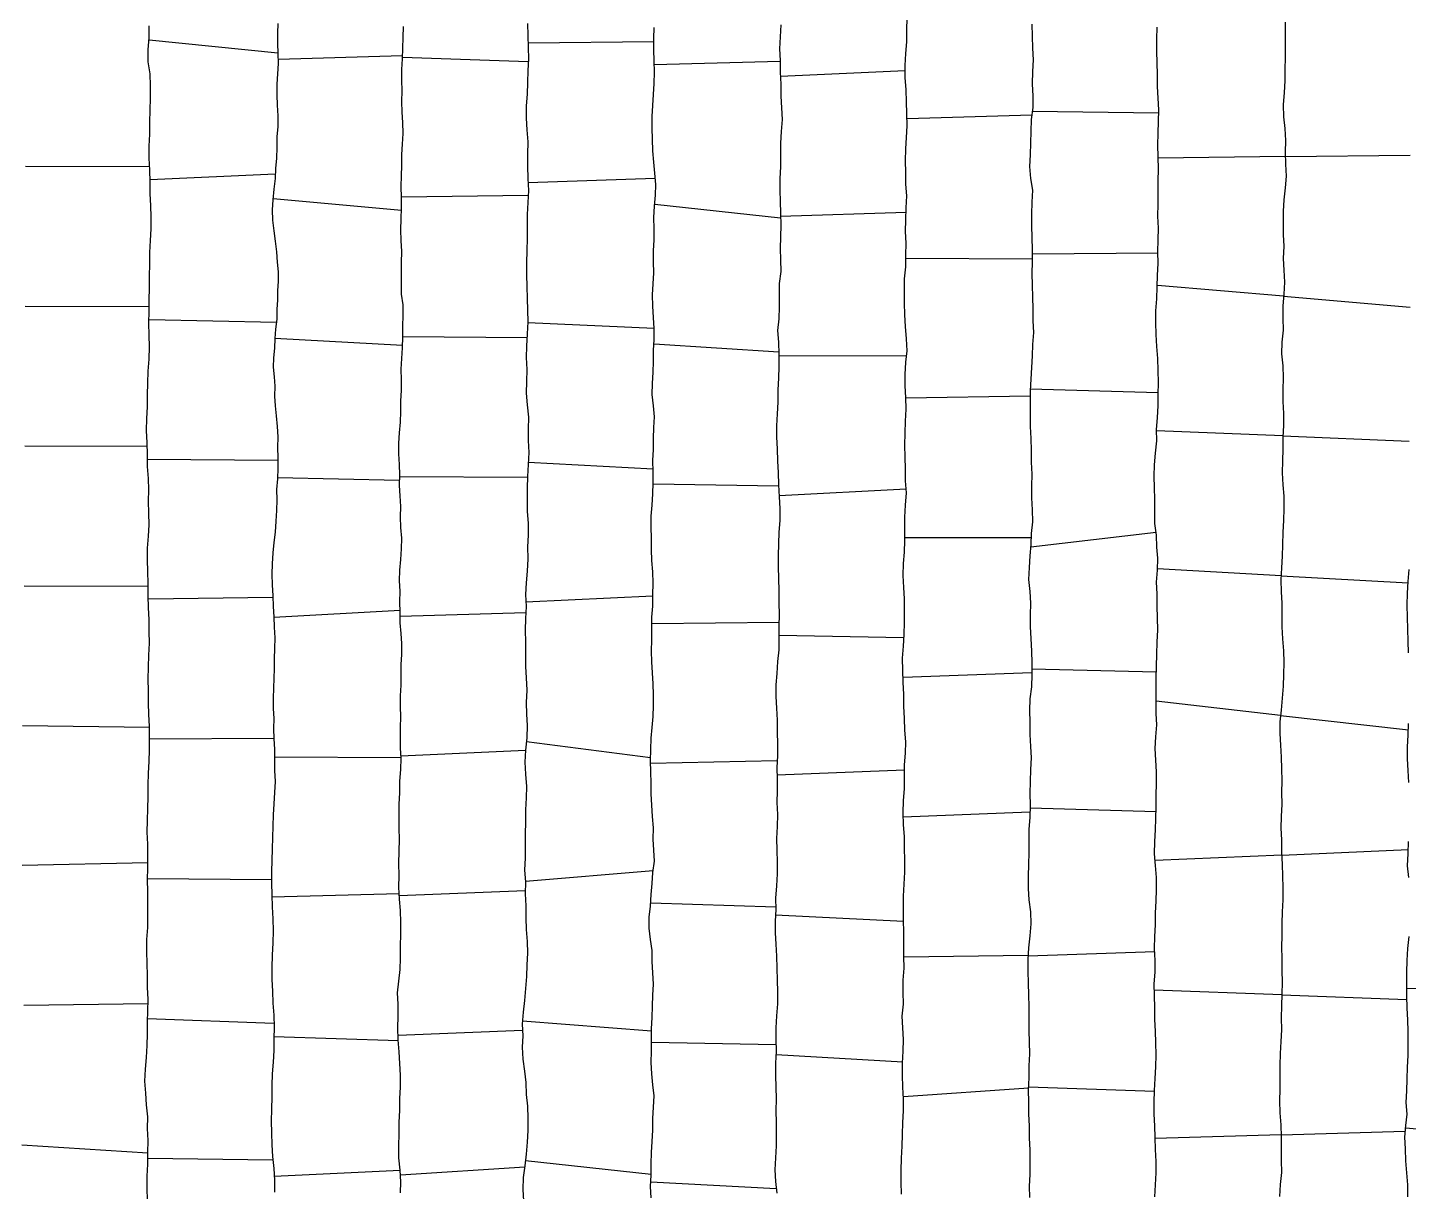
# Model space of a CAD drawing. Extents: x 703186 to 703989, y 1560402 to 1561368.
# Drawn here: x 703303.08 to 703352.42, y 1560835.68 to 1560877.28 of the extents above; entities that cross this region are included whole.
import ezdxf

# ---------------------------------------------------------------- set-up
doc = ezdxf.new("R2010")
doc.units = 0
doc.layers.add('10124_2002_REAL', color=30, linetype='Continuous')
doc.layers.add('AGROCAD PLL', color=7, linetype='Continuous')

msp = doc.modelspace()

# ---------------------------------------------------------------- linework, layer by layer
at = {"layer": '10124_2002_REAL'}
for points in [[(703307.354, 1560835.369), (703307.3451, 1560835.7911), (703307.3536, 1560836.2262), (703307.3714, 1560836.652), (703307.3775, 1560837.0664), (703307.3783, 1560837.5048), (703307.3601, 1560837.9236), (703307.3682, 1560838.3463), (703307.3227, 1560838.7725), (703307.2986, 1560839.1965), (703307.2691, 1560839.626), (703307.2844, 1560840.0451), (703307.3214, 1560840.4686), (703307.3462, 1560840.8969), (703307.3613, 1560841.3106), (703307.3605, 1560841.7278), (703307.3756, 1560842.1369), (703307.3816, 1560842.5458), (703307.3557, 1560842.9834), (703307.3555, 1560843.3998), (703307.3424, 1560843.8232), (703307.3303, 1560844.2569), (703307.3396, 1560844.6862), (703307.3665, 1560845.1171), (703307.3768, 1560845.546), (703307.3752, 1560845.9744), (703307.3734, 1560846.4044), (703307.3641, 1560846.8174), (703307.3671, 1560847.2455), (703307.3749, 1560847.6732), (703307.3676, 1560848.0952), (703307.3498, 1560848.5169), (703307.3578, 1560848.9415), (703307.3696, 1560849.3608), (703307.3826, 1560849.7787), (703307.3892, 1560850.2064), (703307.3968, 1560850.6299), (703307.4164, 1560851.0433), (703307.4324, 1560851.4588), (703307.4299, 1560851.8749), (703307.4332, 1560852.3055), (703307.4126, 1560852.727), (703307.4003, 1560853.1423), (703307.3996, 1560853.5712), (703307.3876, 1560853.9922), (703307.4014, 1560854.4151), (703307.4085, 1560854.8428), (703307.4265, 1560855.2725), (703307.4217, 1560855.6976), (703307.4176, 1560856.1209), (703307.3949, 1560856.5407), (703307.3891, 1560856.9752), (703307.3788, 1560857.4079), (703307.3748, 1560857.8325), (703307.3568, 1560858.2582), (703307.364, 1560858.6766), (703307.3909, 1560859.1033), (703307.4158, 1560859.5112), (703307.4084, 1560859.92), (703307.4, 1560860.3483), (703307.4015, 1560860.7524), (703307.3976, 1560861.1642), (703307.3599, 1560861.5961), (703307.3632, 1560862.0233), (703307.3506, 1560862.44), (703307.3285, 1560862.875), (703307.3405, 1560863.3083), (703307.3558, 1560863.7244), (703307.3627, 1560864.1511), (703307.369, 1560864.5715), (703307.3816, 1560865.0018), (703307.422, 1560865.4309), (703307.4257, 1560865.8629), (703307.4151, 1560866.2902), (703307.4115, 1560866.717), (703307.4213, 1560867.1443), (703307.4212, 1560867.5505), (703307.4306, 1560867.968), (703307.4335, 1560868.3935), (703307.4473, 1560868.8195), (703307.4453, 1560869.243), (703307.4659, 1560869.6621), (703307.4874, 1560870.0836), (703307.4945, 1560870.5054), (703307.4745, 1560870.9189), (703307.4604, 1560871.3375), (703307.4599, 1560871.7658), (703307.4413, 1560872.1832), (703307.4189, 1560872.606), (703307.4152, 1560873.0379), (703307.444, 1560873.4664), (703307.4373, 1560873.8958), (703307.4559, 1560874.3278), (703307.4667, 1560874.7572), (703307.4654, 1560875.1917), (703307.4504, 1560875.6219), (703307.3829, 1560876.0507), (703307.38, 1560876.4907), (703307.4223, 1560876.9104), (703307.421, 1560877.336)], [(703312.0132, 1560877.424), (703312.0096, 1560877.0755), (703311.9998, 1560876.7213), (703312.0196, 1560876.3521), (703312.0296, 1560875.9916), (703312.0065, 1560875.6199), (703311.9797, 1560875.2531), (703311.9792, 1560874.8787), (703311.9922, 1560874.4993), (703312.0126, 1560874.1254), (703312.0123, 1560873.7476), (703311.9799, 1560873.3683), (703311.9847, 1560872.9915), (703311.9682, 1560872.616), (703311.936, 1560872.2453), (703311.9191, 1560871.8826), (703311.8775, 1560871.5055), (703311.8426, 1560871.1198), (703311.8087, 1560870.7595), (703311.8292, 1560870.4002), (703311.8781, 1560870.0096), (703311.9185, 1560869.6427), (703311.9665, 1560869.265), (703311.9928, 1560868.8957), (703312.0256, 1560868.5444), (703312.0282, 1560868.2139), (703312.0044, 1560867.873), (703312.0035, 1560867.5434), (703311.9774, 1560867.2054), (703311.9789, 1560866.8534), (703311.9322, 1560866.5039), (703311.9128, 1560866.1661), (703311.9016, 1560865.8174), (703311.86, 1560865.4786), (703311.8523, 1560865.1424), (703311.8873, 1560864.7988), (703311.9155, 1560864.4589), (703311.9037, 1560864.1074), (703311.925, 1560863.7532), (703311.9572, 1560863.3983), (703311.9931, 1560863.0257), (703312.0129, 1560862.6448), (703312.0005, 1560862.2748), (703312.0119, 1560861.9052), (703312.0151, 1560861.5269), (703312.0074, 1560861.144), (703311.9743, 1560860.7726), (703311.9808, 1560860.3944), (703311.9637, 1560860.0195), (703311.9502, 1560859.6325), (703311.9208, 1560859.244), (703311.8762, 1560858.8797), (703311.8344, 1560858.5), (703311.8195, 1560858.114), (703311.8054, 1560857.7381), (703311.8133, 1560857.3585), (703311.8416, 1560856.9729), (703311.8536, 1560856.5882), (703311.8714, 1560856.2181), (703311.8918, 1560855.843), (703311.9049, 1560855.4682), (703311.8969, 1560855.0848), (703311.8846, 1560854.7218), (703311.8812, 1560854.3635), (703311.8685, 1560854.0199), (703311.8658, 1560853.6637), (703311.8502, 1560853.3116), (703311.8536, 1560852.9461), (703311.8695, 1560852.5828), (703311.8648, 1560852.2227), (703311.8731, 1560851.8512), (703311.8974, 1560851.4874), (703311.8961, 1560851.1086), (703311.8993, 1560850.721), (703311.9171, 1560850.3322), (703311.8975, 1560849.9368), (703311.8697, 1560849.5322), (703311.8463, 1560849.1397), (703311.844, 1560848.7378), (703311.83, 1560848.3346), (703311.8129, 1560847.9239), (703311.8064, 1560847.5064), (703311.791, 1560847.109), (703311.7941, 1560846.6954), (703311.803, 1560846.2759), (703311.8138, 1560845.8527), (703311.8422, 1560845.4239), (703311.8491, 1560844.9902), (703311.8338, 1560844.56), (703311.8172, 1560844.1201), (703311.8042, 1560843.6868), (703311.8051, 1560843.259), (703311.828, 1560842.8338), (703311.8373, 1560842.4034), (703311.8736, 1560841.9857), (703311.8826, 1560841.5553), (703311.8693, 1560841.1343), (703311.8684, 1560840.7223), (703311.8557, 1560840.3002), (703311.8196, 1560839.8808), (703311.8071, 1560839.4703), (703311.8059, 1560839.0566), (703311.788, 1560838.625), (703311.775, 1560838.1965), (703311.7856, 1560837.7767), (703311.7977, 1560837.3444), (703311.8277, 1560836.9226), (703311.872, 1560836.5029), (703311.8927, 1560836.0779), (703311.8996, 1560835.6559)], [(703316.3975, 1560835.6293), (703316.4129, 1560836.0256), (703316.3851, 1560836.4431), (703316.3442, 1560836.8766), (703316.3443, 1560837.3124), (703316.3486, 1560837.7331), (703316.3558, 1560838.1583), (703316.3761, 1560838.5778), (703316.379, 1560838.9999), (703316.4005, 1560839.4112), (703316.3976, 1560839.8352), (703316.3726, 1560840.2485), (703316.3568, 1560840.666), (703316.3221, 1560841.0952), (703316.3044, 1560841.5264), (703316.3127, 1560841.9428), (703316.318, 1560842.3694), (703316.2955, 1560842.7732), (703316.3406, 1560843.1919), (703316.3881, 1560843.6095), (703316.4001, 1560844.0145), (703316.4031, 1560844.4487), (703316.4103, 1560844.8785), (703316.4102, 1560845.2879), (703316.4033, 1560845.7198), (703316.3626, 1560846.1304), (703316.3455, 1560846.5592), (703316.3564, 1560846.9771), (703316.3444, 1560847.4056), (703316.3524, 1560847.8371), (703316.36, 1560848.2561), (703316.3533, 1560848.666), (703316.35, 1560849.086), (703316.3521, 1560849.5222), (703316.3779, 1560849.9322), (703316.3796, 1560850.3481), (703316.4142, 1560850.7603), (703316.4192, 1560851.1598), (703316.4022, 1560851.5271), (703316.4011, 1560851.8878), (703316.4036, 1560852.2653), (703316.4114, 1560852.6421), (703316.3992, 1560853.0136), (703316.4002, 1560853.3994), (703316.4264, 1560853.7786), (703316.4204, 1560854.1474), (703316.4207, 1560854.5117), (703316.4489, 1560854.8743), (703316.4492, 1560855.2601), (703316.4252, 1560855.6243), (703316.3942, 1560856.0054), (703316.3833, 1560856.3814), (703316.3818, 1560856.7575), (703316.3918, 1560857.1341), (703316.3694, 1560857.5092), (703316.3758, 1560857.887), (703316.4086, 1560858.2662), (703316.4326, 1560858.6487), (703316.4495, 1560859.0237), (703316.4149, 1560859.4073), (703316.4023, 1560859.7918), (703316.4121, 1560860.1606), (703316.3877, 1560860.5391), (703316.3693, 1560860.9163), (703316.3717, 1560861.2875), (703316.3658, 1560861.6647), (703316.3457, 1560862.0441), (703316.347, 1560862.4192), (703316.3649, 1560862.7962), (703316.4032, 1560863.1757), (703316.4135, 1560863.5542), (703316.4098, 1560863.9281), (703316.4369, 1560864.3171), (703316.4367, 1560864.6917), (703316.4272, 1560865.0633), (703316.4485, 1560865.4507), (703316.4687, 1560865.833), (703316.4788, 1560866.2191), (703316.4816, 1560866.6047), (703316.5005, 1560866.992), (703316.4912, 1560867.3714), (703316.4344, 1560867.7466), (703316.4382, 1560868.1327), (703316.4364, 1560868.5115), (703316.4355, 1560868.8864), (703316.445, 1560869.273), (703316.4287, 1560869.6629), (703316.4173, 1560870.0471), (703316.4232, 1560870.4458), (703316.434, 1560870.8259), (703316.4311, 1560871.2095), (703316.4257, 1560871.6001), (703316.44, 1560871.9784), (703316.4485, 1560872.3527), (703316.4479, 1560872.7365), (703316.4721, 1560873.1108), (703316.4924, 1560873.4927), (703316.4858, 1560873.8804), (703316.4593, 1560874.251), (703316.4524, 1560874.6384), (703316.4607, 1560875.0144), (703316.4511, 1560875.395), (703316.4532, 1560875.7808), (703316.4731, 1560876.1568), (703316.4867, 1560876.5455), (703316.4947, 1560876.9281), (703316.5136, 1560877.316)], [(703320.9401, 1560877.4252), (703320.9545, 1560876.991), (703320.959, 1560876.57), (703320.9705, 1560876.1584), (703320.9503, 1560875.7412), (703320.937, 1560875.3153), (703320.9294, 1560874.8969), (703320.8872, 1560874.4773), (703320.8905, 1560874.0453), (703320.9124, 1560873.6256), (703320.9505, 1560873.1958), (703320.9346, 1560872.7572), (703320.9423, 1560872.327), (703320.9557, 1560871.8878), (703320.9705, 1560871.4559), (703320.948, 1560871.025), (703320.9297, 1560870.6015), (703320.9283, 1560870.1742), (703320.9223, 1560869.7373), (703320.917, 1560869.3086), (703320.9064, 1560868.8743), (703320.903, 1560868.4461), (703320.9186, 1560868.0187), (703320.9315, 1560867.6003), (703320.9433, 1560867.1746), (703320.9505, 1560866.7566), (703320.931, 1560866.3292), (703320.9024, 1560865.8925), (703320.8858, 1560865.4802), (703320.9096, 1560865.06), (703320.9091, 1560864.631), (703320.8926, 1560864.2059), (703320.9262, 1560863.7892), (703320.9731, 1560863.3569), (703320.9635, 1560862.929), (703320.9627, 1560862.5139), (703320.9816, 1560862.0902), (703320.9585, 1560861.6596), (703320.9376, 1560861.2332), (703320.9288, 1560860.8186), (703320.9213, 1560860.3999), (703320.923, 1560859.9794), (703320.9625, 1560859.5694), (703320.9584, 1560859.1398), (703320.9433, 1560858.7164), (703320.9449, 1560858.2935), (703320.9274, 1560857.8548), (703320.8915, 1560857.4376), (703320.8666, 1560857.0133), (703320.8872, 1560856.5869), (703320.8722, 1560856.1573), (703320.8604, 1560855.7361), (703320.868, 1560855.312), (703320.8686, 1560854.8779), (703320.8726, 1560854.4452), (703320.8919, 1560854.0329), (703320.9131, 1560853.596), (703320.8926, 1560853.1593), (703320.8987, 1560852.7441), (703320.923, 1560852.33), (703320.9192, 1560851.8981), (703320.8631, 1560851.4553), (703320.8475, 1560851.0219), (703320.8734, 1560850.5906), (703320.9055, 1560850.1573), (703320.893, 1560849.7482), (703320.8722, 1560849.3188), (703320.8652, 1560848.8949), (703320.85, 1560848.4537), (703320.8598, 1560848.0315), (703320.8606, 1560847.606), (703320.8294, 1560847.1668), (703320.865, 1560846.7429), (703320.8541, 1560846.3185), (703320.8788, 1560845.8832), (703320.8838, 1560845.4538), (703320.8942, 1560845.0365), (703320.9321, 1560844.6092), (703320.9343, 1560844.1923), (703320.9191, 1560843.7791), (703320.9048, 1560843.3622), (703320.8729, 1560842.9298), (703320.8284, 1560842.5019), (703320.7829, 1560842.0858), (703320.7508, 1560841.6632), (703320.7682, 1560841.2413), (703320.753, 1560840.8318), (703320.7753, 1560840.4115), (703320.8329, 1560839.9831), (703320.881, 1560839.572), (703320.8947, 1560839.1388), (703320.9358, 1560838.7275), (703320.9472, 1560838.2924), (703320.9493, 1560837.8603), (703320.93, 1560837.4422), (703320.895, 1560837.014), (703320.8491, 1560836.5926), (703320.7865, 1560836.1788), (703320.7746, 1560835.7546), (703320.7948, 1560835.3478)], [(703325.3638, 1560835.4486), (703325.3358, 1560835.8519), (703325.357, 1560836.258), (703325.3575, 1560836.6619), (703325.3748, 1560837.0678), (703325.3946, 1560837.469), (703325.4141, 1560837.8718), (703325.421, 1560838.2842), (703325.4422, 1560838.6883), (703325.4597, 1560839.095), (703325.4145, 1560839.4944), (703325.3773, 1560839.8885), (703325.3575, 1560840.2928), (703325.3676, 1560840.6965), (703325.3748, 1560841.0958), (703325.3732, 1560841.4935), (703325.3882, 1560841.8942), (703325.4005, 1560842.2975), (703325.4181, 1560842.6953), (703325.437, 1560843.0843), (703325.4197, 1560843.4875), (703325.3893, 1560843.8983), (703325.389, 1560844.2918), (703325.3371, 1560844.6892), (703325.2901, 1560845.0949), (703325.2914, 1560845.4855), (703325.3388, 1560845.8747), (703325.3529, 1560846.293), (703325.3881, 1560846.6905), (703325.4233, 1560847.0823), (703325.4735, 1560847.4809), (703325.4518, 1560847.872), (703325.4333, 1560848.2741), (703325.439, 1560848.6798), (703325.4031, 1560849.0814), (703325.3797, 1560849.4853), (703325.3615, 1560849.8867), (703325.3567, 1560850.274), (703325.3427, 1560850.6811), (703325.3347, 1560851.0747), (703325.349, 1560851.476), (703325.3617, 1560851.8795), (703325.3928, 1560852.2606), (703325.4261, 1560852.6525), (703325.4376, 1560853.0474), (703325.4439, 1560853.429), (703325.435, 1560853.8195), (703325.4103, 1560854.2163), (703325.3812, 1560854.6058), (703325.3674, 1560854.9941), (703325.3802, 1560855.391), (703325.3879, 1560855.8064), (703325.3843, 1560856.2097), (703325.4169, 1560856.5995), (703325.4212, 1560857.0064), (703325.4268, 1560857.4206), (703325.4147, 1560857.8238), (703325.3781, 1560858.2287), (703325.3713, 1560858.6273), (703325.365, 1560859.0304), (703325.3589, 1560859.427), (703325.3606, 1560859.8169), (703325.3883, 1560860.211), (703325.4198, 1560860.6112), (703325.4266, 1560861.0044), (703325.4247, 1560861.4007), (703325.4228, 1560861.8033), (703325.4361, 1560862.1957), (703325.4438, 1560862.5852), (703325.4589, 1560862.9841), (703325.4745, 1560863.3701), (703325.4379, 1560863.7619), (703325.3992, 1560864.1638), (703325.4077, 1560864.5607), (703325.4338, 1560864.9592), (703325.4436, 1560865.3458), (703325.4453, 1560865.7374), (703325.47, 1560866.1303), (703325.4668, 1560866.5273), (703325.4358, 1560866.9165), (703325.4151, 1560867.3227), (703325.4043, 1560867.7239), (703325.427, 1560868.1182), (703325.4504, 1560868.5075), (703325.4394, 1560868.9034), (703325.445, 1560869.296), (703325.4646, 1560869.6955), (703325.4663, 1560870.0895), (703325.4577, 1560870.4843), (703325.4766, 1560870.8907), (703325.5188, 1560871.2833), (703325.5298, 1560871.665), (703325.4889, 1560872.069), (703325.4551, 1560872.4707), (703325.4231, 1560872.8775), (703325.4065, 1560873.2881), (703325.3955, 1560873.6864), (703325.3996, 1560874.0968), (703325.4185, 1560874.4976), (703325.4413, 1560874.8871), (703325.4621, 1560875.2828), (703325.4716, 1560875.6889), (703325.4608, 1560876.0847), (703325.4497, 1560876.4847), (703325.4586, 1560876.8817), (703325.4652, 1560877.2812)], [(703329.9904, 1560877.3715), (703329.9674, 1560876.9474), (703329.9443, 1560876.523), (703329.9633, 1560876.1042), (703329.968, 1560875.6799), (703329.987, 1560875.2598), (703329.991, 1560874.8259), (703330.01, 1560874.4039), (703330.0416, 1560873.9918), (703330.0096, 1560873.5589), (703329.9839, 1560873.1489), (703329.982, 1560872.7313), (703329.975, 1560872.3052), (703329.9559, 1560871.8897), (703329.9587, 1560871.4654), (703329.9684, 1560871.0617), (703329.981, 1560870.639), (703329.9936, 1560870.2168), (703329.9819, 1560869.7943), (703329.9636, 1560869.3815), (703329.9772, 1560868.9796), (703329.9891, 1560868.5584), (703329.9281, 1560868.1364), (703329.9339, 1560867.7281), (703329.9329, 1560867.3), (703329.917, 1560866.8719), (703329.8767, 1560866.4493), (703329.9079, 1560866.0293), (703329.9197, 1560865.6063), (703329.9208, 1560865.1693), (703329.9083, 1560864.751), (703329.8809, 1560864.3278), (703329.8873, 1560863.8948), (703329.8661, 1560863.4698), (703329.84, 1560863.0495), (703329.8332, 1560862.6348), (703329.863, 1560862.2166), (703329.8779, 1560861.7865), (703329.8953, 1560861.371), (703329.9094, 1560860.93), (703329.9317, 1560860.5065), (703329.9574, 1560860.0892), (703329.9552, 1560859.6602), (703329.925, 1560859.2408), (703329.9032, 1560858.8312), (703329.8971, 1560858.4146), (703329.8946, 1560858.0051), (703329.9057, 1560857.5821), (703329.9258, 1560857.1498), (703329.9248, 1560856.7223), (703329.9312, 1560856.3002), (703329.9259, 1560855.8813), (703329.9188, 1560855.4674), (703329.9183, 1560855.0421), (703329.8775, 1560854.6194), (703329.8502, 1560854.1959), (703329.8167, 1560853.7877), (703329.8112, 1560853.3673), (703329.8332, 1560852.9479), (703329.8594, 1560852.5247), (703329.8567, 1560852.1001), (703329.8772, 1560851.6724), (703329.8678, 1560851.2537), (703329.8444, 1560850.8355), (703329.8612, 1560850.4209), (703329.8557, 1560849.9995), (703329.847, 1560849.5766), (703329.8667, 1560849.1495), (703329.8565, 1560848.7237), (703329.8376, 1560848.2974), (703329.8492, 1560847.8714), (703329.8584, 1560847.4492), (703329.858, 1560847.0275), (703329.8318, 1560846.6054), (703329.8069, 1560846.1651), (703329.8078, 1560845.7576), (703329.7869, 1560845.3448), (703329.7904, 1560844.9265), (703329.8082, 1560844.5154), (703329.8348, 1560844.0922), (703329.8525, 1560843.6624), (703329.8558, 1560843.2365), (703329.8708, 1560842.8082), (703329.87, 1560842.3815), (703329.8335, 1560841.9584), (703329.811, 1560841.5319), (703329.8114, 1560841.1094), (703329.8281, 1560840.6885), (703329.8036, 1560840.262), (703329.8001, 1560839.8261), (703329.8185, 1560839.4056), (703329.8307, 1560838.9864), (703329.8176, 1560838.5614), (703329.8233, 1560838.1492), (703329.8222, 1560837.7214), (703329.8265, 1560837.3054), (703329.8058, 1560836.8805), (703329.7821, 1560836.4461), (703329.8001, 1560836.0359), (703329.8443, 1560835.6215)], [(703334.3071, 1560835.5832), (703334.2865, 1560836.0091), (703334.2932, 1560836.4313), (703334.3083, 1560836.8654), (703334.3332, 1560837.2973), (703334.3374, 1560837.7204), (703334.3503, 1560838.1391), (703334.3701, 1560838.5616), (703334.3768, 1560838.9833), (703334.3476, 1560839.4054), (703334.3367, 1560839.8363), (703334.3437, 1560840.264), (703334.3601, 1560840.6887), (703334.3742, 1560841.1115), (703334.3495, 1560841.5309), (703334.3295, 1560841.9483), (703334.3752, 1560842.3697), (703334.3682, 1560842.798), (703334.3635, 1560843.2282), (703334.394, 1560843.6544), (703334.3886, 1560844.0779), (703334.3833, 1560844.5128), (703334.3889, 1560844.9478), (703334.3759, 1560845.3742), (703334.3726, 1560845.803), (703334.3798, 1560846.2377), (703334.3977, 1560846.6611), (703334.4202, 1560847.091), (703334.4286, 1560847.518), (703334.4075, 1560847.9465), (703334.4062, 1560848.3673), (703334.3764, 1560848.7866), (703334.3589, 1560849.2148), (703334.3698, 1560849.6468), (703334.4104, 1560850.0695), (703334.406, 1560850.4972), (703334.413, 1560850.9243), (703334.45, 1560851.3391), (703334.4527, 1560851.7532), (703334.4189, 1560852.165), (703334.4119, 1560852.5885), (703334.3899, 1560853.0199), (703334.3817, 1560853.4455), (703334.3671, 1560853.8772), (703334.3519, 1560854.3009), (703334.345, 1560854.7376), (703334.3704, 1560855.1674), (703334.3935, 1560855.5888), (703334.4066, 1560856.0177), (703334.4095, 1560856.436), (703334.4137, 1560856.8583), (703334.384, 1560857.2692), (703334.3607, 1560857.6951), (703334.3721, 1560858.1234), (703334.4073, 1560858.5314), (703334.4254, 1560858.9473), (703334.4252, 1560859.3693), (703334.4195, 1560859.7852), (703334.4506, 1560860.2123), (703334.4791, 1560860.6471), (703334.4433, 1560861.0723), (703334.4436, 1560861.5047), (703334.4374, 1560861.9281), (703334.4254, 1560862.3523), (703334.4365, 1560862.7784), (703334.4443, 1560863.2131), (703334.4672, 1560863.6409), (703334.461, 1560864.0548), (703334.4389, 1560864.4729), (703334.432, 1560864.8836), (703334.4571, 1560865.3155), (703334.5021, 1560865.729), (703334.4776, 1560866.1567), (703334.4414, 1560866.5989), (703334.4224, 1560867.0153), (703334.4154, 1560867.4423), (703334.4104, 1560867.8829), (703334.4138, 1560868.302), (703334.4542, 1560868.7298), (703334.4566, 1560869.1434), (703334.4735, 1560869.5745), (703334.449, 1560869.9906), (703334.4583, 1560870.4019), (703334.4726, 1560870.8378), (703334.4933, 1560871.2583), (703334.4584, 1560871.6786), (703334.4589, 1560872.1029), (703334.4489, 1560872.5186), (703334.4537, 1560872.9389), (703334.4779, 1560873.3545), (703334.5085, 1560873.7721), (703334.4963, 1560874.2057), (703334.4825, 1560874.629), (703334.4675, 1560875.0576), (703334.4305, 1560875.4924), (703334.4352, 1560875.9185), (703334.4619, 1560876.3471), (703334.4955, 1560876.7703), (703334.4928, 1560877.1898), (703334.5037, 1560877.6215)], [(703338.9656, 1560877.3957), (703338.9761, 1560876.9757), (703338.987, 1560876.5462), (703339.0064, 1560876.1263), (703338.9861, 1560875.7081), (703338.9699, 1560875.2626), (703338.996, 1560874.8281), (703338.9964, 1560874.4161), (703338.9399, 1560873.9933), (703338.9283, 1560873.5612), (703338.9154, 1560873.1529), (703338.8992, 1560872.7327), (703338.8826, 1560872.3074), (703338.9189, 1560871.8789), (703338.9824, 1560871.466), (703338.9595, 1560871.0343), (703338.9508, 1560870.6132), (703338.9528, 1560870.1863), (703338.9627, 1560869.7694), (703338.972, 1560869.3329), (703338.9687, 1560868.9045), (703338.9589, 1560868.4838), (703338.9758, 1560868.0654), (703338.989, 1560867.6475), (703338.9945, 1560867.2301), (703338.998, 1560866.7979), (703339.0242, 1560866.3789), (703338.9847, 1560865.9531), (703338.9763, 1560865.5467), (703338.9534, 1560865.1324), (703338.9195, 1560864.7145), (703338.9012, 1560864.2959), (703338.9032, 1560863.8731), (703338.8975, 1560863.4489), (703338.9005, 1560863.0163), (703338.931, 1560862.5901), (703338.939, 1560862.1596), (703338.9364, 1560861.7497), (703338.9555, 1560861.3155), (703338.9451, 1560860.8825), (703338.9471, 1560860.4652), (703338.9732, 1560860.0473), (703338.9829, 1560859.6129), (703338.9427, 1560859.1974), (703338.9294, 1560858.7971), (703338.8886, 1560858.3939), (703338.865, 1560857.9777), (703338.842, 1560857.5507), (703338.8865, 1560857.125), (703338.9105, 1560856.702), (703338.9011, 1560856.2743), (703338.8989, 1560855.8615), (703338.9298, 1560855.4388), (703338.9466, 1560854.9906), (703338.957, 1560854.578), (703338.9574, 1560854.1549), (703338.9446, 1560853.7145), (703338.8876, 1560853.2886), (703338.8721, 1560852.8682), (703338.8882, 1560852.4464), (703338.8862, 1560852.0124), (703338.9116, 1560851.5857), (703338.9331, 1560851.1773), (703338.9173, 1560850.7571), (703338.8968, 1560850.3303), (703338.8922, 1560849.9045), (703338.905, 1560849.4879), (703338.8864, 1560849.0476), (703338.851, 1560848.633), (703338.8533, 1560848.2124), (703338.8574, 1560847.7908), (703338.8434, 1560847.3707), (703338.8351, 1560846.9459), (703338.8291, 1560846.5131), (703338.854, 1560846.1029), (703338.9103, 1560845.6732), (703338.9311, 1560845.2421), (703338.8924, 1560844.8165), (703338.8464, 1560844.3839), (703338.8222, 1560843.9685), (703338.8183, 1560843.549), (703338.8278, 1560843.1289), (703338.8452, 1560842.7091), (703338.8579, 1560842.2772), (703338.8557, 1560841.8434), (703338.85, 1560841.4284), (703338.8702, 1560841.0182), (703338.8728, 1560840.5952), (703338.8519, 1560840.1746), (703338.8541, 1560839.7355), (703338.8336, 1560839.3098), (703338.8422, 1560838.8702), (703338.8463, 1560838.4415), (703338.8673, 1560838.0292), (703338.8675, 1560837.5917), (703338.8863, 1560837.1578), (703338.8943, 1560836.7247), (703338.8872, 1560836.2855), (703338.8607, 1560835.8685), (703338.8754, 1560835.4605)], [(703343.3577, 1560835.4907), (703343.3861, 1560835.9141), (703343.4026, 1560836.3392), (703343.4023, 1560836.7523), (703343.3787, 1560837.1788), (703343.3728, 1560837.6018), (703343.3547, 1560838.0225), (703343.3385, 1560838.4448), (703343.3362, 1560838.869), (703343.3501, 1560839.2926), (703343.3668, 1560839.7145), (703343.3906, 1560840.1345), (703343.4068, 1560840.5603), (703343.3946, 1560840.9858), (703343.3774, 1560841.4035), (703343.3583, 1560841.823), (703343.3531, 1560842.2559), (703343.3396, 1560842.676), (703343.3287, 1560843.0987), (703343.3727, 1560843.5207), (703343.3629, 1560843.9398), (703343.3486, 1560844.3592), (703343.3526, 1560844.7872), (703343.3783, 1560845.2098), (703343.3749, 1560845.6402), (703343.4039, 1560846.0586), (703343.421, 1560846.4732), (703343.4152, 1560846.9025), (703343.3787, 1560847.3257), (703343.3501, 1560847.7489), (703343.3525, 1560848.1854), (703343.3794, 1560848.6008), (703343.3922, 1560849.0134), (703343.4047, 1560849.4245), (703343.4079, 1560849.8383), (703343.4157, 1560850.2585), (703343.4156, 1560850.6732), (703343.3975, 1560851.0969), (703343.3735, 1560851.5102), (703343.3872, 1560851.9293), (703343.4229, 1560852.353), (703343.4062, 1560852.7674), (703343.4006, 1560853.1873), (703343.4007, 1560853.6162), (703343.4018, 1560854.0296), (703343.412, 1560854.4471), (703343.4306, 1560854.8812), (703343.4348, 1560855.3142), (703343.4582, 1560855.7496), (703343.4524, 1560856.1728), (703343.4425, 1560856.6064), (703343.4395, 1560857.0383), (703343.4111, 1560857.4584), (703343.4531, 1560857.8859), (703343.4626, 1560858.3113), (703343.4334, 1560858.7121), (703343.4114, 1560859.1354), (703343.3619, 1560859.5537), (703343.3589, 1560859.9819), (703343.3594, 1560860.4168), (703343.3405, 1560860.8242), (703343.3362, 1560861.2445), (703343.3475, 1560861.6552), (703343.382, 1560862.0709), (703343.4229, 1560862.5049), (703343.4164, 1560862.9156), (703343.4531, 1560863.3318), (703343.4778, 1560863.767), (703343.48, 1560864.1667), (703343.4926, 1560864.5968), (703343.4779, 1560865.0251), (703343.4632, 1560865.4488), (703343.4312, 1560865.8766), (703343.4084, 1560866.3092), (703343.3968, 1560866.7348), (703343.3976, 1560867.1592), (703343.4323, 1560867.5852), (703343.4452, 1560868.0089), (703343.4576, 1560868.4236), (703343.473, 1560868.8408), (703343.4694, 1560869.2632), (703343.4704, 1560869.6872), (703343.4844, 1560870.106), (703343.4619, 1560870.5364), (703343.476, 1560870.961), (703343.4731, 1560871.3746), (703343.4798, 1560871.795), (703343.4857, 1560872.2232), (703343.4753, 1560872.6592), (703343.4639, 1560873.0748), (703343.4791, 1560873.5011), (703343.4903, 1560873.9243), (703343.4963, 1560874.3413), (703343.4802, 1560874.7543), (703343.4575, 1560875.1715), (703343.4496, 1560875.6015), (703343.4372, 1560876.0173), (703343.427, 1560876.44), (703343.4279, 1560876.8674), (703343.4426, 1560877.2892)], [(703348.0162, 1560877.4699), (703348.0156, 1560877.043), (703348.0138, 1560876.6291), (703348.0129, 1560876.212), (703348.006, 1560875.7822), (703347.9984, 1560875.3738), (703347.9741, 1560874.9527), (703347.941, 1560874.5118), (703347.9513, 1560874.0896), (703348.007, 1560873.6759), (703348.025, 1560873.2471), (703348.0168, 1560872.8233), (703348.0215, 1560872.3952), (703348.0478, 1560871.9716), (703348.0151, 1560871.5482), (703347.9717, 1560871.124), (703347.9378, 1560870.7131), (703347.9411, 1560870.2967), (703347.9417, 1560869.8759), (703347.9678, 1560869.4639), (703347.9465, 1560869.0294), (703347.9635, 1560868.6021), (703347.9888, 1560868.1841), (703347.9623, 1560867.747), (703347.9259, 1560867.3274), (703347.9303, 1560866.8957), (703347.94, 1560866.4637), (703347.8962, 1560866.0353), (703347.8872, 1560865.6116), (703347.9312, 1560865.1902), (703347.9464, 1560864.7576), (703347.9362, 1560864.3319), (703347.9348, 1560863.9129), (703347.9567, 1560863.4876), (703347.9486, 1560863.0505), (703347.9314, 1560862.6373), (703347.9259, 1560862.2102), (703347.918, 1560861.7876), (703347.9027, 1560861.3637), (703347.9274, 1560860.9407), (703347.9682, 1560860.5257), (703347.9674, 1560860.0946), (703347.9493, 1560859.6557), (703347.9264, 1560859.2376), (703347.9186, 1560858.7922), (703347.9078, 1560858.3803), (703347.8866, 1560857.9675), (703347.8624, 1560857.5345), (703347.8672, 1560857.1134), (703347.8932, 1560856.7006), (703347.8986, 1560856.2751), (703347.8911, 1560855.8539), (703347.9152, 1560855.4266), (703347.9486, 1560855.0022), (703347.9707, 1560854.5796), (703347.9564, 1560854.1601), (703347.9467, 1560853.7353), (703347.9061, 1560853.3044), (703347.8721, 1560852.8842), (703347.8243, 1560852.4648), (703347.8253, 1560852.0429), (703347.8426, 1560851.6244), (703347.8715, 1560851.2053), (703347.8852, 1560850.7819), (703347.8937, 1560850.3536), (703347.8815, 1560849.9371), (703347.8936, 1560849.5197), (703347.8725, 1560849.0846), (703347.8629, 1560848.6656), (703347.8788, 1560848.245), (703347.8862, 1560847.8073), (703347.9052, 1560847.3709), (703347.9147, 1560846.9548), (703347.9263, 1560846.5365), (703347.9294, 1560846.1049), (703347.9062, 1560845.6734), (703347.8969, 1560845.2565), (703347.8937, 1560844.8326), (703347.8813, 1560844.412), (703347.9005, 1560844.0073), (703347.8945, 1560843.5725), (703347.9039, 1560843.1596), (703347.8961, 1560842.7356), (703347.8804, 1560842.3094), (703347.8737, 1560841.886), (703347.882, 1560841.4558), (703347.8591, 1560841.0395), (703347.8327, 1560840.6081), (703347.8247, 1560840.1811), (703347.8293, 1560839.7675), (703347.8219, 1560839.3344), (703347.8088, 1560838.9169), (703347.8178, 1560838.488), (703347.8583, 1560838.0586), (703347.8708, 1560837.6325), (703347.8685, 1560837.206), (703347.8687, 1560836.7851), (703347.8781, 1560836.3517), (703347.8393, 1560835.9307), (703347.8158, 1560835.5034)], [(703352.4247, 1560854.9292), (703352.4067, 1560855.352), (703352.395, 1560855.7735), (703352.3866, 1560856.2056), (703352.3735, 1560856.6381), (703352.3884, 1560857.0631), (703352.4085, 1560857.4812), (703352.4438, 1560857.9042)], [(703352.436, 1560850.2948), (703352.4126, 1560850.7209), (703352.39, 1560851.1394), (703352.3892, 1560851.5706), (703352.4148, 1560851.9921), (703352.4197, 1560852.4025)], [(703352.4279, 1560846.9013), (703352.3897, 1560847.315), (703352.411, 1560847.758), (703352.4261, 1560848.185)], [(703352.4031, 1560835.4886), (703352.4009, 1560835.9173), (703352.3576, 1560836.3473), (703352.3313, 1560836.7727), (703352.318, 1560837.2006), (703352.2875, 1560837.6216), (703352.3237, 1560838.0377), (703352.3788, 1560838.4376), (703352.341, 1560838.8572), (703352.3658, 1560839.2753), (703352.3754, 1560839.6964), (703352.3902, 1560840.1234), (703352.4096, 1560840.5439), (703352.4134, 1560840.9604), (703352.4035, 1560841.3919), (703352.398, 1560841.8149), (703352.3694, 1560842.2344), (703352.3565, 1560842.6679), (703352.3645, 1560843.0909), (703352.3582, 1560843.5176), (703352.3694, 1560843.9355), (703352.394, 1560844.3607), (703352.4474, 1560844.7871)]]:
    msp.add_lwpolyline(points, dxfattribs=at)
at = {"layer": 'AGROCAD PLL', "color": 1, "true_color": 0xff0000}
for points in [[(703307.4148, 1560876.8362), (703312.0185, 1560876.3722)], [(703311.8466, 1560871.1643), (703316.4318, 1560870.7494)], [(703307.4145, 1560866.8484), (703311.9643, 1560866.744)], [(703311.9138, 1560866.1829), (703316.471, 1560865.9212)], [(703329.9198, 1560865.5502), (703334.4839, 1560865.5617)], [(703343.4816, 1560864.223), (703338.9039, 1560864.3571)], [(703307.3619, 1560861.852), (703312.0127, 1560861.816)], [(703316.3714, 1560861.2387), (703320.9371, 1560861.2092)], [(703334.3606, 1560854.0575), (703338.9573, 1560854.2224)], [(703347.8505, 1560852.6949), (703352.417, 1560852.1745)], [(703329.8553, 1560850.5656), (703334.4101, 1560850.7502)], [(703320.8631, 1560846.7654), (703325.4317, 1560847.1491)], [(703311.8047, 1560846.2109), (703316.3548, 1560846.327)], [(703329.7982, 1560845.5689), (703334.377, 1560845.3371)], [(703347.8949, 1560842.7017), (703343.3346, 1560842.8697)], [(703347.8949, 1560842.7017), (703343.3346, 1560842.8697)], [(703320.7593, 1560841.7755), (703325.3735, 1560841.4251)]]:
    msp.add_lwpolyline(points, dxfattribs=at)
at = {"layer": 'AGROCAD PLL', "color": 3, "true_color": 0x00ff00}
for points in [[(703320.9573, 1560876.7315), (703325.4563, 1560876.7795)], [(703312.0251, 1560876.1545), (703316.4773, 1560876.278)], [(703316.4755, 1560876.224), (703320.9661, 1560876.0669)], [(703325.4643, 1560875.9561), (703329.9636, 1560876.0789)], [(703329.9745, 1560875.5364), (703334.4332, 1560875.738)], [(703334.5011, 1560874.0334), (703338.962, 1560874.1589)], [(703343.4945, 1560874.2164), (703338.9784, 1560874.2814)], [(703348.0185, 1560872.6643), (703343.4764, 1560872.6144)], [(703348.0185, 1560872.6643), (703343.4764, 1560872.6144)], [(703348.0185, 1560872.6643), (703352.4865, 1560872.7134)], [(703307.4563, 1560871.846), (703311.9267, 1560872.0452)], [(703320.9609, 1560871.7374), (703325.5067, 1560871.8932)], [(703316.4309, 1560871.2276), (703320.9618, 1560871.2902)], [(703325.4846, 1560870.9652), (703329.9857, 1560870.4814)], [(703329.9839, 1560870.5412), (703334.4673, 1560870.675)], [(703334.456, 1560869.0388), (703338.9695, 1560869.0126)], [(703343.4698, 1560869.2183), (703338.9708, 1560869.1799)], [(703347.9559, 1560867.6736), (703343.4469, 1560868.0647)], [(703347.9559, 1560867.6736), (703343.4469, 1560868.0647)], [(703347.9559, 1560867.6736), (703352.4802, 1560867.2811)], [(703320.9497, 1560866.7395), (703325.4668, 1560866.5334)], [(703320.9497, 1560866.7395), (703325.4663, 1560866.5334)], [(703325.46, 1560865.9705), (703329.9174, 1560865.6902)], [(703347.9332, 1560862.681), (703343.4171, 1560862.869)], [(703347.9332, 1560862.681), (703343.4171, 1560862.869)], [(703347.9332, 1560862.681), (703352.4482, 1560862.493)], [(703320.9632, 1560861.7471), (703325.4242, 1560861.5078)], [(703325.4261, 1560860.9765), (703329.911, 1560860.8989)], [(703329.9291, 1560860.5552), (703334.4667, 1560860.7941)], [(703334.4254, 1560859.0519), (703338.9379, 1560859.0541)], [(703343.4, 1560859.2316), (703338.9197, 1560858.7014)], [(703347.8709, 1560857.6863), (703352.4062, 1560857.4328)], [(703307.3907, 1560856.856), (703311.8434, 1560856.9154)], [(703320.8792, 1560856.753), (703325.4208, 1560856.9725)], [(703311.8722, 1560856.2043), (703316.383, 1560856.4496)], [(703316.3872, 1560856.2453), (703320.8798, 1560856.3755)], [(703325.3863, 1560855.9822), (703329.9277, 1560856.0227)], [(703329.9204, 1560855.5585), (703334.3876, 1560855.4819)], [(703343.4069, 1560854.2383), (703338.9572, 1560854.347)], [(703347.8505, 1560852.6949), (703343.4004, 1560853.2021)], [(703347.8505, 1560852.6949), (703343.4004, 1560853.2021)], [(703347.8505, 1560852.6949), (703343.4006, 1560853.2021)], [(703347.8505, 1560852.6949), (703343.4006, 1560853.2021)], [(703302.8939, 1560852.33), (703307.433, 1560852.2764)], [(703320.9013, 1560851.7571), (703325.339, 1560851.1949)], [(703311.8964, 1560851.2073), (703316.4177, 1560851.1917)], [(703316.415, 1560851.2501), (703320.8632, 1560851.456)], [(703316.415, 1560851.2501), (703320.8631, 1560851.456)], [(703325.3365, 1560850.988), (703329.8581, 1560851.0799)], [(703334.3651, 1560849.0639), (703338.8949, 1560849.249)], [(703343.3991, 1560849.2417), (703338.9004, 1560849.3785)], [(703347.8909, 1560847.6995), (703343.3667, 1560847.5025)], [(703347.8909, 1560847.6995), (703343.3667, 1560847.5025)], [(703347.8909, 1560847.6995), (703352.4159, 1560847.8965)], [(703302.8822, 1560847.3377), (703307.3707, 1560847.4414)], [(703316.3577, 1560846.2532), (703320.857, 1560846.4327)], [(703325.343, 1560845.9986), (703329.8076, 1560845.8481)], [(703343.3524, 1560844.2477), (703338.8295, 1560844.0935)], [(703352.3617, 1560842.9453), (703356.8625, 1560842.8601)], [(703347.8949, 1560842.7017), (703352.3604, 1560842.5372)], [(703307.3655, 1560841.8626), (703311.8797, 1560841.696)], [(703311.8719, 1560841.2153), (703316.3238, 1560841.0747)], [(703329.8215, 1560840.5737), (703334.3456, 1560840.3138)], [(703334.3706, 1560839.0735), (703338.8371, 1560839.3825)], [(703343.3488, 1560839.253), (703338.838, 1560839.401)], [(703352.3164, 1560837.954), (703356.8475, 1560837.5598)], [(703302.8707, 1560837.3477), (703307.3774, 1560837.0611)], [(703302.8707, 1560837.3477), (703307.3775, 1560837.0611)], [(703347.8686, 1560837.7061), (703343.3732, 1560837.5742)], [(703347.8686, 1560837.7061), (703343.3732, 1560837.5742)], [(703307.3746, 1560836.8702), (703311.8402, 1560836.8045)], [(703311.8857, 1560836.2219), (703316.3852, 1560836.4411)], [(703311.8857, 1560836.2219), (703316.3853, 1560836.4411)], [(703316.3968, 1560836.2678), (703320.8448, 1560836.564)], [(703320.8705, 1560836.7894), (703325.3571, 1560836.3007)], [(703325.3445, 1560836.018), (703329.827, 1560835.784)]]:
    msp.add_lwpolyline(points, dxfattribs=at)
at = {"layer": 'AGROCAD PLL', "color": 5, "true_color": 0x0000ff}
for points in [[(703303.0037, 1560872.3259), (703307.4345, 1560872.3115)], [(703302.9875, 1560867.3259), (703307.4213, 1560867.3115)], [(703316.4789, 1560866.2333), (703320.9226, 1560866.201)], [(703334.4611, 1560864.0472), (703338.9021, 1560864.1138)], [(703302.9712, 1560862.3259), (703307.3545, 1560862.3117)], [(703312.0084, 1560861.1937), (703316.3705, 1560861.106)], [(703347.8709, 1560857.6863), (703343.4542, 1560857.9331)], [(703347.8709, 1560857.6863), (703343.4542, 1560857.9331)], [(703302.955, 1560857.3259), (703307.3811, 1560857.3116)], [(703307.43, 1560851.8582), (703311.8723, 1560851.8849)], [(703307.3644, 1560846.8601), (703311.7931, 1560846.829)], [(703334.3887, 1560844.0671), (703338.8312, 1560844.1238)], [(703302.9454, 1560842.3432), (703307.3794, 1560842.3935)], [(703316.3153, 1560841.2617), (703320.7598, 1560841.4442)], [(703325.3733, 1560841.0104), (703329.8185, 1560840.9303)], [(703347.8686, 1560837.7061), (703352.3062, 1560837.8363)]]:
    msp.add_lwpolyline(points, dxfattribs=at)

doc.saveas('drawing.dxf')
